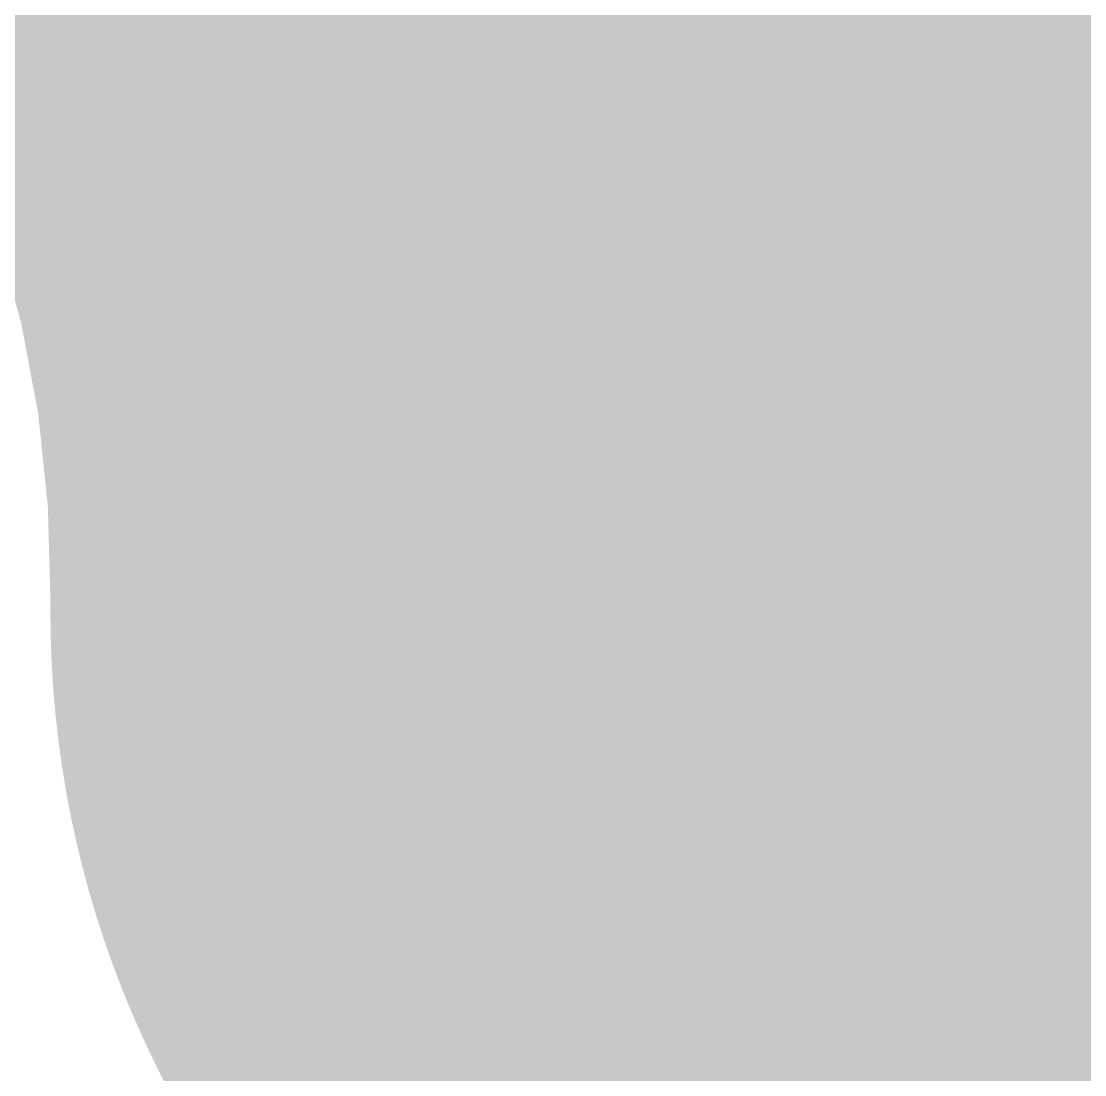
# Model space of a CAD drawing. Header units: inches. Extents: x 1.08 to 4.97, y 2.54 to 3.89.
# Drawn here: x 2.89183 to 2.90612, y 3.11377 to 3.12794 of the extents above; entities that cross this region are included whole.
import ezdxf

# ---------------------------------------------------------------- set-up
doc = ezdxf.new("R2010")
doc.units = ezdxf.units.IN
doc.header["$MEASUREMENT"] = 0
for name, color, linetype in [('Bottom', 5, 'Continuous'), ('Top', 1, 'Continuous'), ('Via Holes', 16, 'Continuous')]:
    doc.layers.add(name, color=color, linetype=linetype)

msp = doc.modelspace()

# ---------------------------------------------------------------- hatches: boundary and pattern name
at = {"layer": 'Bottom'}
msp.add_hatch(color=5, dxfattribs=at).paths.add_polyline_path([(2.89461, 3.138461), (2.895577, 3.13756), (2.896579, 3.136755), (2.897616, 3.136046), (2.898689, 3.135433), (2.899797, 3.134917), (2.900939, 3.134497), (2.902117, 3.134173), (2.903331, 3.133945), (2.904579, 3.133814), (2.905862, 3.133779), (2.892221, 3.120138), (2.892186, 3.121421), (2.892055, 3.12267), (2.891827, 3.123883), (2.891503, 3.125061), (2.891083, 3.126203), (2.890567, 3.127311), (2.889954, 3.128383), (2.889245, 3.129421), (2.88844, 3.130423), (2.887539, 3.13139)])
h = msp.add_hatch(color=5, dxfattribs=at)
edge = h.paths.add_edge_path()
edge.add_arc((2.906, 3.12), 0.01378, 0, 360)
at = {"layer": 'Top'}
h = msp.add_hatch(color=1, dxfattribs=at)
edge = h.paths.add_edge_path()
edge.add_arc((2.906, 3.12), 0.01378, 0, 360)
at = {"layer": 'Via Holes'}
h = msp.add_hatch(color=7, dxfattribs=at)
edge = h.paths.add_edge_path()
edge.add_arc((2.906, 3.12), 0.007874, 0, 360)

# ---------------------------------------------------------------- linework, layer by layer
at = {"layer": 'Bottom'}
msp.add_lwpolyline([(2.885449, 3.140551, 0.01, 0.01, 0), (2.906, 3.12, 0.01, 0.01, 0)], format="xyseb", dxfattribs=at)
msp.add_lwpolyline([(2.9035, 3.12, 0.005, 0.005, 1), (2.9085, 3.12, 0.005, 0.005, 1)], format="xyseb", close=True, dxfattribs=at)
at = {"layer": 'Top'}
msp.add_lwpolyline([(2.906, 3.12, 0.012, 0.012, 0), (2.906, 3.154937, 0.012, 0.012, 0)], format="xyseb", dxfattribs=at)
msp.add_lwpolyline([(2.903, 3.12, 0.006, 0.006, 1), (2.909, 3.12, 0.006, 0.006, 1)], format="xyseb", close=True, dxfattribs=at)

doc.saveas('drawing.dxf')
